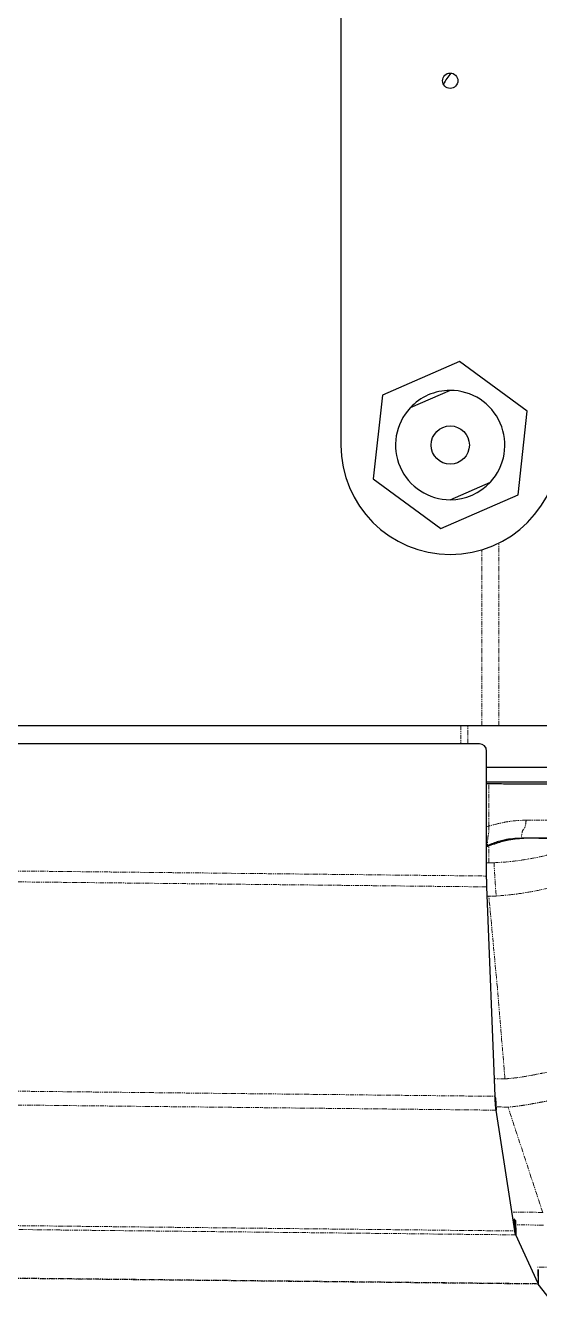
# Model space of a CAD drawing. Header units: millimetres. Extents: x -18594 to 273470, y -238787 to 48452.
# Drawn here: x 36325.6 to 36466.6, y -238397.2 to -238046.3 of the extents above; entities that cross this region are included whole.
import ezdxf

# ---------------------------------------------------------------- set-up
doc = ezdxf.new("R2010")
doc.units = ezdxf.units.MM
doc.linetypes.add('Xref AGV layout$0$PHANTOM', pattern=[2.5, 1.25, -0.25, 0.25, -0.25, 0.25, -0.25])
doc.layers.add('AM_BOR', color=4, linetype='Continuous', lineweight=25)

# ---------------------------------------------------------------- blocks, each defined once
blk = doc.blocks.new('Xref AGV layout$0$A$C6D3E55E3')
at = {"color": 7, "linetype": 'Continuous', "lineweight": 25}
for p, q in [((3102.25, 1052.28), (3102.25, 871.82)), ((3134.79, 894.78), (3113.64, 885.5)), ((3153.4, 881.1), (3134.79, 894.78)), ((3113.64, 885.5), (3111.1, 862.55)), ((3132.21, 886.82), (3121.23, 882.01)), ((3150.86, 858.15), (3153.4, 881.1)), ((3111.1, 862.55), (3129.71, 848.87)), ((3132.28, 856.82), (3143.26, 861.64)), ((3129.71, 848.87), (3150.86, 858.15)), ((2308.91, 794.82), (3140.91, 794.82)), ((3140.91, 794.82), (3143.3, 794.82)), ((3143.3, 794.82), (3145.58, 794.82)), ((3145.58, 794.82), (3334.04, 794.82)), ((3140.26, 789.82), (2149.24, 789.82)), ((3142.25, 753.53), (3142.25, 787.82)), ((3173.8, 783.32), (3142.25, 783.32)), ((3173.8, 779.32), (3142.25, 779.32)), ((3142.25, 778.91), (3142.84, 778.91)), ((3142.49, 761.82), (3142.84, 761.82)), ((3144.55, 693.07), (3142.3, 750.55)), ((3144.71, 692.65), (3144.55, 693.14)), ((3144.71, 692.65), (3144.86, 689.27)), ((3149.97, 656.11), (3144.86, 689.27)), ((3149.82, 659.49), (3149.97, 656.11)), ((3150.19, 658.96), (3150.22, 655.04)), ((3156.35, 641.66), (3150.22, 655.04)), ((3156.32, 645.57), (3156.35, 641.66)), ((3156.42, 645.52), (3156.42, 641.55)), ((3160.8, 635.95), (3156.42, 641.55))]:
    blk.add_line(p, q, dxfattribs=at)
at = {"color": 8, "linetype": 'Xref AGV layout$0$PHANTOM', "lineweight": 18}
for p, q in [((3140.91, 794.82), (3140.91, 843.1)), ((3145.58, 794.82), (3145.58, 844.95)), ((3135.16, 794.82), (3135.16, 789.82)), ((3137.07, 789.82), (3137.07, 794.82)), ((3142.84, 767.27), (3142.84, 778.91)), ((3142.84, 767.27), (3142.25, 766.99)), ((2147.25, 764.22), (3142.25, 753.53)), ((3142.49, 761.82), (3142.25, 761.67)), ((3142.84, 757.17), (3142.84, 761.82)), ((3142.3, 750.55), (2147.25, 761.24)), ((3142.25, 757.18), (3142.83, 757.17)), ((3142.83, 757.17), (3142.92, 757.17)), ((3142.4, 747.97), (3142.62, 747.97)), ((3142.62, 747.97), (3142.85, 747.97)), ((3145.18, 722.92), (3142.85, 747.97)), ((2147.25, 703.78), (3144.55, 693.07)), ((3144.86, 689.27), (2147.25, 699.98)), ((3147.27, 697.88), (3144.36, 697.92)), ((3145.09, 690.16), (3147.09, 690.13)), ((3147.09, 690.13), (3148.12, 690.11)), ((2147.25, 666.88), (3149.97, 656.11)), ((3150.22, 655.04), (2147.25, 665.82)), ((3157.62, 661.21), (3149.54, 661.31)), ((3157.85, 657.71), (3150.58, 657.8)), ((2147.25, 652.5), (3156.35, 641.66)), ((3156.42, 641.55), (2147.25, 652.39)), ((3170.41, 646), (3155.92, 646.18))]:
    blk.add_line(p, q, dxfattribs=at)
at = {"color": 8, "linetype": 'Xref AGV layout$0$PHANTOM', "lineweight": 18, "flags": 128}
for points in [[(3151.76, 763.91), (3152.42, 763.9), (3153.09, 763.88)], [(3157.62, 661.21), (3152.87, 675.66), (3148.12, 690.11)]]:
    blk.add_lwpolyline(points, dxfattribs=at)
at = {"color": 7, "linetype": 'Continuous', "lineweight": 25}
for centre, radius in [((3132.25, 971.82), 2.1), ((3132.25, 871.82), 5.25)]:
    blk.add_circle(centre, radius, dxfattribs=at)
for centre, radius, start, end in [((3132.25, 871.82), 15, 113.6848, 137.2412), ((3132.25, 871.82), 15, 90.1283, 113.6848), ((3132.25, 871.82), 15, 317.2412, 90.1283), ((3132.25, 871.82), 15, 137.2412, 270.1283), ((3132.25, 871.82), 30, 180, 0), ((3132.25, 871.82), 15, 270.1283, 317.2412), ((3140.25, 787.83), 2, 359.8933, 89.8886)]:
    blk.add_arc(centre, radius, start, end, dxfattribs=at)
for centre, end_param in [((3151.89, 743.91), 2.065078), ((3151.54, 743.91), 2.045699)]:
    blk.add_ellipse(centre, major_axis=(20.33, 0), ratio=0.983668, start_param=2.032474, end_param=end_param, dxfattribs=at)
for points, knots in [([(3132.42, 973.87), (3132.03, 973.4), (3131.27, 972.47), (3130.69, 971.39), (3130.41, 970.87)], [0, 0, 0, 0, 0.515349, 1, 1, 1, 1]), ([(3142.84, 778.91), (3144, 778.9), (3146.62, 778.88), (3150.86, 778.85), (3155.83, 778.82), (3162.59, 778.81), (3170.88, 778.82), (3177.23, 778.86), (3180.42, 778.88)], [0, 0, 0, 0, 0.088423, 0.1989504, 0.3318996, 0.4823254, 0.7394749, 1, 1, 1, 1]), ([(3151.76, 763.91), (3150.19, 763.82), (3148.1, 763.7), (3145.53, 763.02), (3144, 762.51), (3143, 762.05), (3142.49, 761.82)], [0, 0, 0, 0, 0.498474, 0.664895, 0.829859, 1, 1, 1, 1]), ([(3153.09, 763.88), (3151.47, 763.79), (3149.3, 763.67), (3146.58, 763.01), (3144.79, 762.45), (3143.53, 762.04), (3142.84, 761.82)], [0, 0, 0, 0, 0.469727, 0.631242, 0.798564, 1, 1, 1, 1]), ([(3169.67, 763.91), (3166.73, 763.91), (3160.8, 763.91), (3154.79, 763.91), (3151.76, 763.91)], [0, 0, 0, 0, 0.4958693, 1, 1, 1, 1]), ([(3171.18, 763.86), (3168.22, 763.86), (3162.23, 763.86), (3156.16, 763.88), (3153.09, 763.88)], [0, 0, 0, 0, 0.494126, 1, 1, 1, 1]), ([(3142.3, 750.55), (3142.3, 750.64), (3142.29, 750.82), (3142.29, 751.06), (3142.28, 751.32), (3142.27, 751.63), (3142.26, 752.04), (3142.25, 752.49), (3142.25, 753), (3142.25, 753.35), (3142.25, 753.53)], [0, 0, 0, 0, 0.09938, 0.182561, 0.249543, 0.373288, 0.499497, 0.656141, 0.822969, 1, 1, 1, 1]), ([(3144.86, 689.27), (3144.85, 689.32), (3144.83, 689.42), (3144.81, 689.57), (3144.79, 689.73), (3144.77, 689.89), (3144.75, 690.06), (3144.74, 690.23), (3144.72, 690.39), (3144.7, 690.56), (3144.69, 690.73), (3144.67, 691.01), (3144.64, 691.4), (3144.61, 691.86), (3144.58, 692.28), (3144.57, 692.65), (3144.55, 692.92), (3144.55, 693.07)], [0, 0, 0, 0, 0.0550469, 0.1089316, 0.1616542, 0.2132154, 0.2636156, 0.3128552, 0.3609349, 0.4078551, 0.4536166, 0.4982199, 0.6240006, 0.7486451, 0.8249902, 0.9087738, 1, 1, 1, 1]), ([(3150.22, 655.04), (3150.21, 655.06), (3150.2, 655.11), (3150.17, 655.18), (3150.14, 655.26), (3150.12, 655.35), (3150.09, 655.45), (3150.07, 655.55), (3150.05, 655.65), (3150.03, 655.76), (3150.01, 655.87), (3149.99, 655.99), (3149.97, 656.07), (3149.97, 656.11)], [0, 0, 0, 0, 0.102542, 0.202756, 0.300643, 0.396204, 0.489438, 0.580346, 0.668928, 0.755184, 0.839114, 0.92072, 1, 1, 1, 1])]:
    blk.add_open_spline(points, degree=3, knots=knots, dxfattribs=at)
at = {"color": 8, "linetype": 'Xref AGV layout$0$PHANTOM', "lineweight": 18}
for points, knots in [([(3153.07, 768.87), (3151.37, 768.8), (3148.81, 768.68), (3145.42, 767.93), (3143.7, 767.49), (3142.84, 767.27)], [0, 0, 0, 0, 0.499845, 0.749993, 1, 1, 1, 1]), ([(3153.07, 768.87), (3153.04, 768.58), (3153, 768.13), (3152.91, 767.56), (3152.83, 767.17), (3152.73, 766.85), (3152.59, 766.57), (3152.38, 766.36), (3152.16, 766.14), (3152, 765.62), (3151.92, 765.22), (3151.83, 764.65), (3151.79, 764.21), (3151.76, 763.91)], [0, 0, 0, 0, 0.125111, 0.187723, 0.250238, 0.312734, 0.375296, 0.500488, 0.687262, 0.749758, 0.812277, 0.874889, 1, 1, 1, 1]), ([(3176.93, 768.85), (3172.99, 768.85), (3165.09, 768.84), (3157.08, 768.86), (3153.07, 768.87)], [0, 0, 0, 0, 0.500011, 1, 1, 1, 1]), ([(3142.84, 767.27), (3142.83, 766.84), (3142.83, 766.25), (3142.81, 765.58), (3142.78, 765.14), (3142.73, 764.78), (3142.66, 764.54), (3142.6, 764.3), (3142.55, 763.94), (3142.52, 763.5), (3142.49, 762.83), (3142.49, 762.24), (3142.49, 761.82)], [0, 0, 0, 0, 0.1706192, 0.2346142, 0.2907893, 0.3948418, 0.5000034, 0.6051651, 0.7092038, 0.7653792, 0.8293809, 1, 1, 1, 1]), ([(3144.25, 757.18), (3145.55, 757.26), (3148.06, 757.39), (3151.64, 757.84), (3155.07, 758.43), (3158.8, 759.2), (3162.83, 760.28), (3167.14, 761.74), (3169.84, 763.15), (3171.18, 763.86)], [0, 0, 0, 0, 0.1356279, 0.2618144, 0.3859712, 0.5093446, 0.6732413, 0.8367742, 1, 1, 1, 1]), ([(3144.99, 762.82), (3144.91, 762.8), (3144.76, 762.76), (3144.61, 762.69), (3144.54, 762.66)], [0, 0, 0, 0, 0.527447, 1, 1, 1, 1]), ([(3182.72, 763.6), (3181.58, 762.23), (3179.3, 759.49), (3175.05, 756.34), (3170.44, 753.9), (3165.93, 752.14), (3161.65, 750.84), (3157.63, 749.83), (3153.53, 749.05), (3149.29, 748.4), (3146.36, 748.17), (3144.86, 748.05)], [0, 0, 0, 0, 0.1237993, 0.2478602, 0.3716479, 0.4952922, 0.5942372, 0.6933983, 0.7930434, 0.8939346, 1, 1, 1, 1]), ([(3327.2, 763.69), (3326.99, 762.8), (3326.58, 761.03), (3325.48, 758.26), (3323.76, 755.55), (3320.99, 752.55), (3317.31, 749.6), (3312.82, 746.75), (3308.16, 744.29), (3303.41, 742.08), (3294.86, 738.47), (3282.39, 733.89), (3266, 728.39), (3245.78, 722.1), (3221.68, 715.18), (3194.76, 708.01), (3173.39, 702.79), (3160.57, 699.99), (3155.33, 698.98), (3153.06, 698.57), (3150.65, 698.16), (3148.96, 698), (3148.06, 697.92)], [0, 0, 0, 0, 0.0133793, 0.0267683, 0.0438237, 0.0608207, 0.0878713, 0.1148007, 0.1416401, 0.1684254, 0.1951739, 0.2842164, 0.3732253, 0.46222, 0.611715, 0.7612305, 0.8929792, 0.9512963, 0.9628689, 0.974567, 0.9865605, 1, 1, 1, 1]), ([(3334.97, 763.51), (3334.77, 762.43), (3334.36, 760.26), (3333.28, 756.94), (3331.73, 753.6), (3329.42, 750.04), (3326.33, 746.6), (3322.54, 743.47), (3317.87, 740.39), (3312.35, 737.4), (3303.95, 733.51), (3293.3, 729.33), (3280.45, 724.82), (3267.54, 720.62), (3250.29, 715.31), (3228.62, 709.06), (3201.43, 701.77), (3178.49, 696.08), (3163.47, 692.73), (3157.62, 691.56), (3155.48, 691.15), (3153.27, 690.76), (3150.84, 690.36), (3149.09, 690.2), (3148.12, 690.11)], [0, 0, 0, 0, 0.015281, 0.030763, 0.04863, 0.066468, 0.089937, 0.112951, 0.135621, 0.169219, 0.202552, 0.268812, 0.334866, 0.400837, 0.46677, 0.598598, 0.73046, 0.878385, 0.943867, 0.954268, 0.964724, 0.975366, 0.986405, 1, 1, 1, 1]), ([(3142.92, 757.17), (3143.12, 757.17), (3143.57, 757.16), (3144.01, 757.18), (3144.25, 757.18)], [0, 0, 0, 0, 0.453581, 1, 1, 1, 1]), ([(3144.25, 757.18), (3144.35, 755.6), (3144.53, 752.45), (3144.75, 749.52), (3144.86, 748.05)], [0, 0, 0, 0, 0.501998, 1, 1, 1, 1]), ([(3143.07, 747.97), (3143.03, 747.97), (3142.96, 747.97), (3142.88, 747.97), (3142.85, 747.97)], [0, 0, 0, 0, 0.528966, 1, 1, 1, 1]), ([(3144.86, 748.05), (3144.62, 748.04), (3144.03, 748.01), (3143.43, 747.99), (3143.07, 747.98)], [0, 0, 0, 0, 0.400572, 1, 1, 1, 1]), ([(3147.27, 697.88), (3147.19, 698.82), (3146.76, 704.07), (3146.06, 712.42), (3145.44, 719.83), (3145.18, 722.92)], [0, 0, 0, 0, 0.112333, 0.62936, 1, 1, 1, 1]), ([(3148.06, 697.92), (3147.93, 697.91), (3147.67, 697.89), (3147.4, 697.88), (3147.27, 697.88)], [0, 0, 0, 0, 0.487981, 1, 1, 1, 1])]:
    blk.add_open_spline(points, degree=3, knots=knots, dxfattribs=at)
at = {"color": 7, "linetype": 'Continuous', "lineweight": 25}
for points in [[(3150.19, 658.96), (3150.04, 659.07), (3149.92, 659.27), (3149.82, 659.49)], [(3156.42, 641.55), (3156.39, 641.58), (3156.37, 641.61), (3156.35, 641.66)]]:
    blk.add_open_spline(points, degree=3, dxfattribs=at)
blk = doc.blocks.new('Xref AGV layout$0$AGV single reverse')
blk.add_blockref('Xref AGV layout$0$A$C6D3E55E3', (33309.86, -239033.2))
blk = doc.blocks.new('Xref AGV layout')
blk.add_blockref('Xref AGV layout$0$AGV single reverse', (0, 0))

msp = doc.modelspace()

# ---------------------------------------------------------------- block references
at = {"layer": 'AM_BOR'}
msp.add_blockref('Xref AGV layout', (0, 0), dxfattribs=at)

doc.saveas('drawing.dxf')
